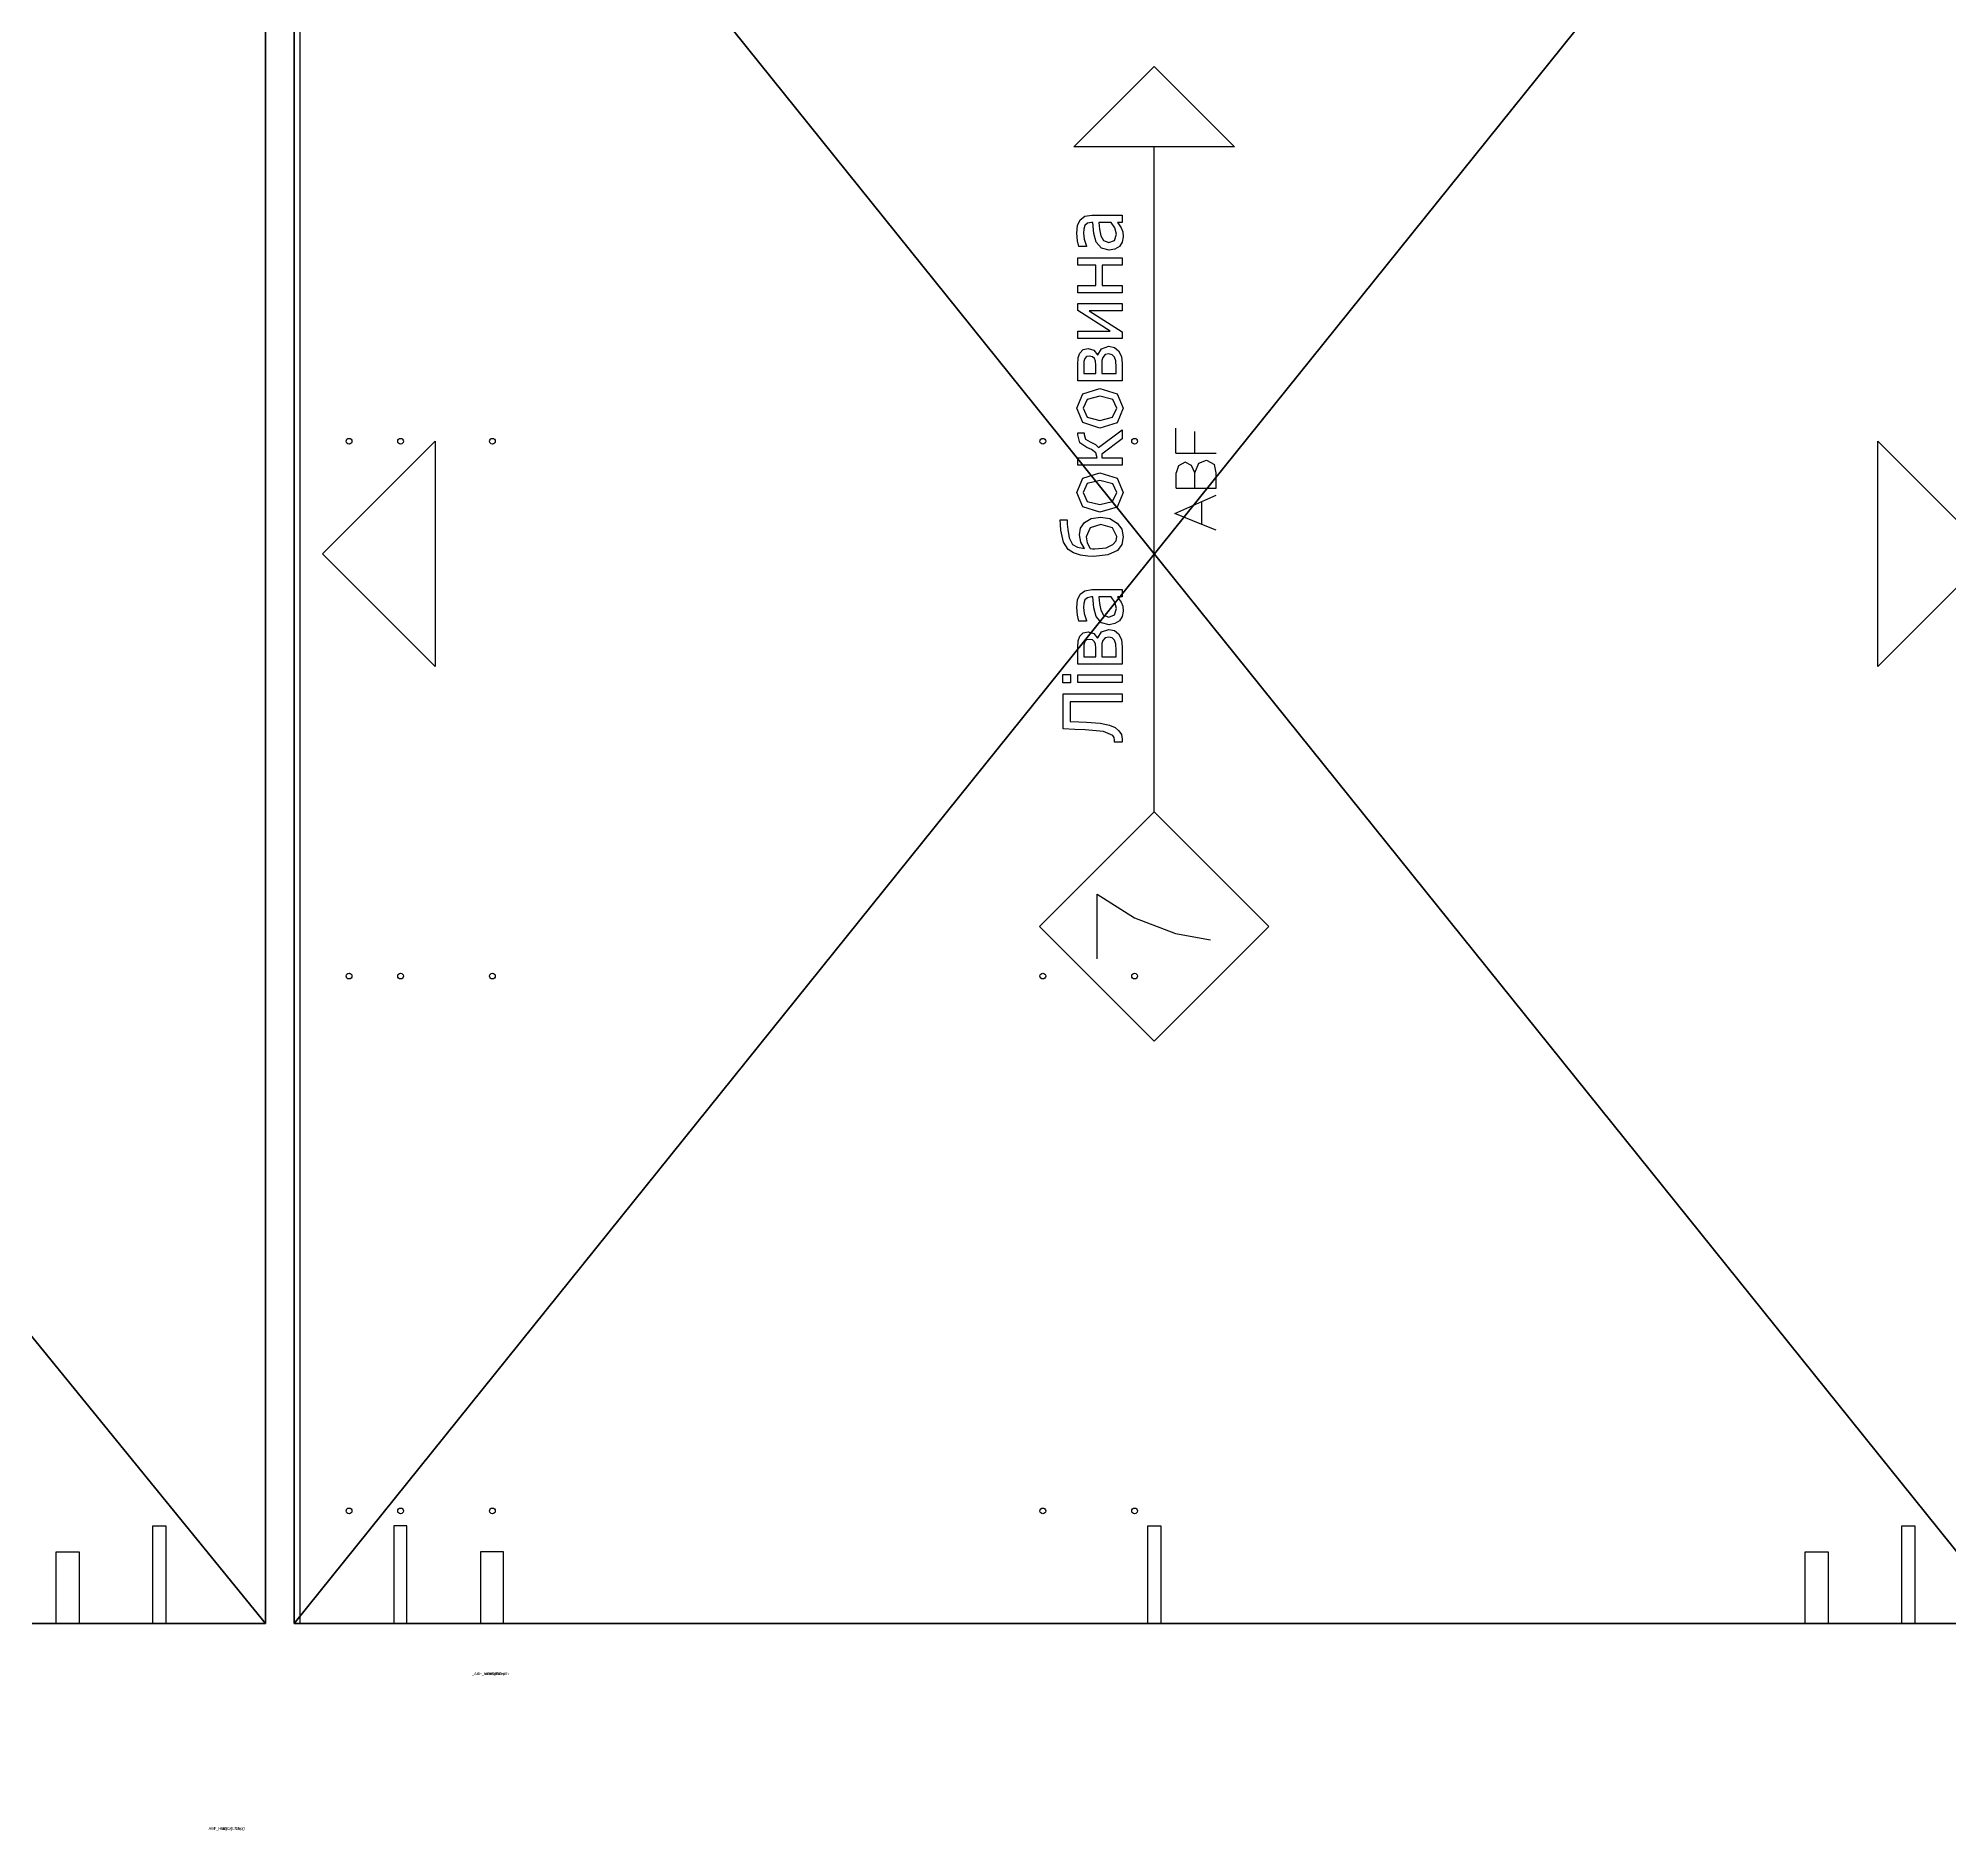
# Model space of a CAD drawing. Header units: millimetres. Extents: x -130972 to 458, y -4828 to 953.
# Drawn here: x -10299 to -9633, y -72 to 553 of the extents above; entities that cross this region are included whole.
import ezdxf

# ---------------------------------------------------------------- set-up
doc = ezdxf.new("R2010")
doc.units = ezdxf.units.MM
doc.header["$LTSCALE"] = 25.4
doc.layers.get('0').update_dxf_attribs({"true_color": 0xffffff})
for name, color, linetype, true_color in [('-', 216, 'Continuous', 0x770077), ('ABF_cuttingLines', 134, 'Continuous', 0x009987), ('ABF_D2.0_DEPTH3', 36, 'Continuous', 0x664400), ('ABF_edgeBanding', 252, 'Continuous', 0x777799), ('ABF_Label', 22, 'Continuous', 0xcc4400), ('D7-DEPTHF-$44817', 252, 'Continuous', 0x777799), ('D8-DEPTH12-$38878', 36, 'Continuous', 0x664400), ('DSIDE-4.5', 252, 'Continuous', 0x777799), ('DSIDE-8', 190, 'Continuous', 0x9900ff), ('Dside4.5', 190, 'Continuous', 0x9900ff)]:
    doc.layers.add(name, color=color, linetype=linetype, true_color=true_color)

# ---------------------------------------------------------------- blocks, each defined once
blk = doc.blocks.new('Group134#1')
blk = doc.blocks.new('Group136#1')
blk = doc.blocks.new('Group137#1')
blk = doc.blocks.new('Group138#1')
blk = doc.blocks.new('Group140#1')
blk = doc.blocks.new('Group141#1')
blk = doc.blocks.new('Group155#1')
blk = doc.blocks.new('Group159#1')
at = {"layer": 'D7-DEPTHF-$44817', "color": 0}
blk.add_circle((-9, 0), 3.5, dxfattribs=at)
at = {"layer": 'D8-DEPTH12-$38878', "color": 0}
blk.add_circle((-9, -32), 4, dxfattribs=at)
blk = doc.blocks.new('Group166#1')
at = {"layer": 'D7-DEPTHF-$44817', "color": 0, "extrusion": (0, -4.42932e-17, -1)}
blk.add_circle((9, 0, 18), 3.5, dxfattribs=at)
blk = doc.blocks.new('Group174#1')
at = {"layer": 'DSIDE-4.5', "color": 0, "extrusion": (1.50398e-16, -1, -5.39341e-16)}
blk.add_circle((0, -9), 2.25, dxfattribs=at)
at = {"layer": 'DSIDE-8', "color": 0, "extrusion": (1.50398e-16, -1, -5.39341e-16)}
blk.add_circle((-32, -9), 4, dxfattribs=at)
blk = doc.blocks.new('Group175#1')
at = {"layer": 'DSIDE-4.5', "color": 0}
blk.add_polyline3d([(-2.25, 0, 0), (-2.25, -34, 0), (2.25, -34, 0), (2.25, 0, 0), (-2.25, 0, 0)], close=True, dxfattribs=at)
at = {"layer": 'DSIDE-8', "color": 0}
blk.add_polyline3d([(-36, 0, 0), (-36, -25, 0), (-28, -25, 0), (-28, 0, 0), (-36, 0, 0)], close=True, dxfattribs=at)
blk = doc.blocks.new('Group177#1')
at = {"layer": 'DSIDE-4.5', "color": 0, "extrusion": (1.50398e-16, -1, -5.39341e-16)}
blk.add_circle((0, -9), 2.25, dxfattribs=at)
at = {"layer": 'DSIDE-8', "color": 0, "extrusion": (1.50398e-16, -1, -5.39341e-16)}
blk.add_circle((32, -9), 4, dxfattribs=at)
blk = doc.blocks.new('Group178#1')
at = {"layer": 'DSIDE-4.5', "color": 0}
blk.add_polyline3d([(2.25, 0, 0), (2.25, -34, 0), (-2.25, -34, 0), (-2.25, 0, 0), (2.25, 0, 0)], close=True, dxfattribs=at)
at = {"layer": 'DSIDE-8', "color": 0}
blk.add_polyline3d([(36, 0, 0), (36, -25, 0), (28, -25, 0), (28, 0, 0), (36, 0, 0)], close=True, dxfattribs=at)
blk = doc.blocks.new('Group179#1')
at = {"layer": 'Dside4.5', "color": 0, "extrusion": (0, 1, 0)}
blk.add_circle((0, -9), 2.25, dxfattribs=at)
blk = doc.blocks.new('Group180#1')
at = {"layer": 'Dside4.5', "color": 0}
blk.add_polyline3d([(2.25, 0, 0), (2.25, -34, 0), (-2.25, -34, 0), (-2.25, 0, 0), (2.25, 0, 0)], close=True, dxfattribs=at)
blk = doc.blocks.new('Group#22')
blk = doc.blocks.new('Group#23')
blk = doc.blocks.new('Group#24')
blk = doc.blocks.new('Group#25')
blk = doc.blocks.new('Group#26')
blk = doc.blocks.new('Group#36')
at = {"layer": 'ABF_D2.0_DEPTH3', "color": 0, "extrusion": (1, 0, 0)}
blk.add_circle((1, 1), 1, dxfattribs=at)
blk = doc.blocks.new('Group#37')
at = {"layer": 'ABF_D2.0_DEPTH3', "color": 0, "extrusion": (1, 0, 0)}
blk.add_circle((1, 1), 1, dxfattribs=at)
blk = doc.blocks.new('Group#38')
at = {"layer": 'ABF_D2.0_DEPTH3', "color": 0, "extrusion": (1, 0, 0)}
blk.add_circle((1, 1), 1, dxfattribs=at)
blk = doc.blocks.new('Group#39')
at = {"layer": 'ABF_D2.0_DEPTH3', "color": 0, "extrusion": (1, 0, 0)}
blk.add_circle((1, 1), 1, dxfattribs=at)
blk = doc.blocks.new('Group#42')
at = {"layer": 'ABF_D2.0_DEPTH3', "color": 0, "extrusion": (1, 0, 0)}
blk.add_circle((1, 1), 1, dxfattribs=at)
blk = doc.blocks.new('Group#48')
at = {"layer": 'ABF_D2.0_DEPTH3', "color": 0, "extrusion": (1, 0, 0)}
blk.add_circle((1, 1), 1, dxfattribs=at)
blk = doc.blocks.new('Group#49')
at = {"layer": 'ABF_D2.0_DEPTH3', "color": 0, "extrusion": (1, 0, 0)}
blk.add_circle((1, 1), 1, dxfattribs=at)
blk = doc.blocks.new('Group#50')
at = {"layer": 'ABF_D2.0_DEPTH3', "color": 0, "extrusion": (1, 0, 0)}
blk.add_circle((1, 1), 1, dxfattribs=at)
blk = doc.blocks.new('Group#51')
at = {"layer": 'ABF_D2.0_DEPTH3', "color": 0, "extrusion": (1, 0, 0)}
blk.add_circle((1, 1), 1, dxfattribs=at)
blk = doc.blocks.new('Group#52')
at = {"layer": 'ABF_D2.0_DEPTH3', "color": 0, "extrusion": (1, 0, 0)}
blk.add_circle((1, 1), 1, dxfattribs=at)
blk = doc.blocks.new('Group#65')
at = {"layer": 'ABF_D2.0_DEPTH3', "color": 0, "extrusion": (1, 0, 0)}
blk.add_circle((1, 1), 1, dxfattribs=at)
blk = doc.blocks.new('Group#66')
at = {"layer": 'ABF_D2.0_DEPTH3', "color": 0, "extrusion": (1, 0, 0)}
blk.add_circle((1, 1), 1, dxfattribs=at)
blk = doc.blocks.new('Group#67')
at = {"layer": 'ABF_D2.0_DEPTH3', "color": 0, "extrusion": (1, 0, 0)}
blk.add_circle((1, 1), 1, dxfattribs=at)
blk = doc.blocks.new('Group#68')
at = {"layer": 'ABF_D2.0_DEPTH3', "color": 0, "extrusion": (1, 0, 0)}
blk.add_circle((1, 1), 1, dxfattribs=at)
blk = doc.blocks.new('Group#69')
at = {"layer": 'ABF_D2.0_DEPTH3', "color": 0, "extrusion": (1, 0, 0)}
blk.add_circle((1, 1), 1, dxfattribs=at)
blk = doc.blocks.new('Group262#1')
at = {"layer": 'ABF_Label', "color": 0}
for p, q in [((-38.96, 15.31), (-38.87, 17.58)), ((-38.87, 17.58), (-38.79, 20.17)), ((-38.79, 20.17), (-31.02, 20.17)), ((-37.15, 18.63), (-37.22, 16.7)), ((-32.76, 18.63), (-37.15, 18.63)), ((-32.76, 7.13), (-32.76, 18.63)), ((-31.02, 20.17), (-31.02, 7.13)), ((-28.59, 18.55), (-28.59, 20.26)), ((-28.59, 20.26), (-26.71, 20.26)), ((-26.71, 18.55), (-28.59, 18.55)), ((-26.71, 20.26), (-26.71, 18.55)), ((-14.89, 16.7), (-13.58, 16.99)), ((-13.58, 16.99), (-11.9, 17.15)), ((-11.9, 17.15), (-10.2, 16.99)), ((-10.2, 16.99), (-8.96, 16.42)), ((-0.28, 16.31), (0.19, 17.87)), ((0.19, 17.87), (0.97, 19.09)), ((0.97, 19.09), (2.6, 20.13)), ((1.49, 17.03), (1.18, 15.47)), ((2.08, 18.1), (1.49, 17.03)), ((3.53, 18.85), (2.08, 18.1)), ((2.6, 20.13), (5.26, 20.66)), ((5.38, 19.16), (3.53, 18.85)), ((5.26, 20.66), (6.51, 20.76)), ((6.56, 19.26), (5.38, 19.16)), ((6.51, 20.76), (7.53, 20.84)), ((7.53, 19.32), (6.56, 19.26)), ((7.53, 20.84), (7.53, 19.32)), ((10.39, 15.83), (13.57, 17.18)), ((13.57, 17.18), (16.74, 15.83)), ((29.07, 15.83), (32.24, 17.18)), ((32.24, 17.18), (35.41, 15.83)), ((68.02, 16.7), (69.32, 16.99)), ((69.32, 16.99), (71.01, 17.15)), ((71.01, 17.15), (72.71, 16.99)), ((72.71, 16.99), (73.95, 16.42)), ((-39.35, 11.27), (-38.96, 15.31)), ((-37.29, 15.01), (-37.52, 11.96)), ((-37.22, 16.7), (-37.29, 15.01)), ((-28.47, 7.13), (-28.47, 16.91)), ((-28.47, 16.91), (-26.83, 16.91)), ((-26.83, 16.91), (-26.83, 7.13)), ((-24.41, 7.13), (-24.41, 16.91)), ((-24.41, 16.91), (-20.82, 16.91)), ((-21.21, 15.6), (-22.78, 15.6)), ((-22.78, 15.6), (-22.78, 12.92)), ((-22.78, 12.92), (-20.89, 12.92)), ((-20.13, 15.57), (-21.21, 15.6)), ((-20.89, 12.92), (-20.03, 12.98)), ((-20.82, 16.91), (-19.24, 16.85)), ((-19.43, 15.37), (-20.13, 15.57)), ((-20.03, 12.98), (-19.47, 13.22)), ((-19.47, 13.22), (-19.06, 13.69)), ((-19.05, 14.99), (-19.43, 15.37)), ((-19.24, 16.85), (-18.25, 16.51)), ((-19.06, 13.69), (-18.94, 14.41)), ((-18.94, 14.41), (-19.05, 14.99)), ((-17.63, 13.41), (-18.66, 12.54)), ((-18.25, 16.51), (-17.49, 15.77)), ((-17.25, 14.66), (-17.63, 13.41)), ((-17.49, 15.77), (-17.25, 14.66)), ((-15.26, 11.7), (-13.9, 12.83)), ((-14.89, 15.03), (-14.89, 16.7)), ((-14.79, 15.03), (-14.89, 15.03)), ((-13.25, 15.52), (-14.79, 15.03)), ((-13.9, 12.83), (-11.96, 13.35)), ((-11.91, 15.7), (-13.25, 15.52)), ((-11.96, 13.35), (-9.54, 13.57)), ((-10.97, 15.63), (-11.91, 15.7)), ((-10.2, 15.36), (-10.97, 15.63)), ((-9.71, 14.82), (-10.2, 15.36)), ((-9.54, 13.88), (-9.71, 14.82)), ((-9.54, 13.57), (-9.54, 13.88)), ((-8.96, 16.42), (-8.16, 15.38)), ((-8.16, 15.38), (-7.9, 13.82)), ((-7.9, 13.82), (-7.9, 7.13)), ((-0.59, 13.35), (-0.53, 14.68)), ((-0.25, 10.25), (-0.59, 13.35)), ((-0.53, 14.68), (-0.28, 16.31)), ((1.12, 13.68), (1.1, 13.13)), ((1.1, 13.13), (1.35, 10.65)), ((1.16, 14.2), (1.12, 13.68)), ((2.41, 14.83), (1.16, 14.2)), ((1.18, 15.47), (2.57, 16.25)), ((3.78, 15.06), (2.41, 14.83)), ((2.57, 16.25), (4.17, 16.57)), ((5.78, 14.23), (3.78, 15.06)), ((4.17, 16.57), (5.68, 16.3)), ((5.68, 16.3), (6.95, 15.47)), ((6.48, 11.84), (5.78, 14.23)), ((6.95, 15.47), (7.84, 14)), ((7.84, 14), (8.15, 11.94)), ((9.19, 12.02), (10.39, 15.83)), ((11.58, 14.84), (10.89, 12.02)), ((13.57, 15.77), (11.58, 14.84)), ((15.54, 14.84), (13.57, 15.77)), ((16.23, 12.02), (15.54, 14.84)), ((16.74, 15.83), (17.93, 12.02)), ((19.62, 7.13), (19.62, 16.91)), ((19.62, 16.91), (21.27, 16.91)), ((21.27, 16.91), (21.27, 12.66)), ((21.27, 12.66), (22.36, 12.92)), ((22.36, 12.92), (23.12, 13.93)), ((23.12, 13.93), (23.34, 14.43)), ((23.34, 14.43), (23.53, 14.94)), ((24.24, 12.98), (23.51, 12.33)), ((23.53, 14.94), (24.59, 16.47)), ((24.82, 14.17), (24.24, 12.98)), ((24.59, 16.47), (26.37, 16.91)), ((25.4, 15.21), (24.82, 14.17)), ((26.44, 15.49), (25.4, 15.21)), ((26.37, 16.91), (26.82, 16.91)), ((26.82, 15.49), (26.44, 15.49)), ((26.82, 16.91), (26.82, 15.49)), ((27.86, 12.02), (29.07, 15.83)), ((30.26, 14.84), (29.56, 12.02)), ((32.24, 15.77), (30.26, 14.84)), ((34.21, 14.84), (32.24, 15.77)), ((34.9, 12.02), (34.21, 14.84)), ((35.41, 15.83), (36.6, 12.02)), ((38.29, 7.13), (38.29, 16.91)), ((38.29, 16.91), (41.88, 16.91)), ((41.49, 15.6), (39.92, 15.6)), ((39.92, 15.6), (39.92, 12.92)), ((39.92, 12.92), (41.81, 12.92)), ((42.57, 15.57), (41.49, 15.6)), ((41.81, 12.92), (42.67, 12.98)), ((41.88, 16.91), (43.46, 16.85)), ((43.28, 15.37), (42.57, 15.57)), ((42.67, 12.98), (43.23, 13.22)), ((43.23, 13.22), (43.64, 13.69)), ((43.66, 14.99), (43.28, 15.37)), ((43.46, 16.85), (44.45, 16.51)), ((43.64, 13.69), (43.77, 14.41)), ((43.77, 14.41), (43.66, 14.99)), ((45.07, 13.41), (44.05, 12.54)), ((44.45, 16.51), (45.21, 15.77)), ((45.46, 14.66), (45.07, 13.41)), ((45.21, 15.77), (45.46, 14.66)), ((47.7, 7.13), (47.7, 16.91)), ((47.7, 16.91), (49.33, 16.91)), ((53.8, 14.43), (49.19, 7.13)), ((49.33, 16.91), (49.33, 9.73)), ((49.33, 9.73), (53.88, 16.91)), ((53.8, 7.13), (53.8, 14.43)), ((53.88, 16.91), (55.42, 16.91)), ((55.42, 16.91), (55.42, 7.13)), ((57.81, 7.13), (57.81, 16.91)), ((57.81, 16.91), (59.45, 16.91)), ((59.45, 16.91), (59.45, 12.95)), ((59.45, 12.95), (63.89, 12.95)), ((63.89, 12.95), (63.89, 16.91)), ((63.89, 16.91), (65.53, 16.91)), ((65.53, 16.91), (65.53, 7.13)), ((67.65, 11.7), (69.01, 12.83)), ((68.02, 15.03), (68.02, 16.7)), ((68.12, 15.03), (68.02, 15.03)), ((69.66, 15.52), (68.12, 15.03)), ((69.01, 12.83), (70.95, 13.35)), ((71, 15.7), (69.66, 15.52)), ((70.95, 13.35), (73.37, 13.57)), ((71.93, 15.63), (71, 15.7)), ((72.71, 15.36), (71.93, 15.63)), ((73.2, 14.82), (72.71, 15.36)), ((73.37, 13.88), (73.2, 14.82)), ((73.37, 13.57), (73.37, 13.88)), ((73.95, 16.42), (74.75, 15.38)), ((74.75, 15.38), (75.01, 13.82)), ((75.01, 13.82), (75.01, 7.13)), ((-89.67, 12.66), (-75.33, 12.66)), ((-75.33, 12.66), (-80.62, 4.34)), ((-41.73, 7.13), (-41.73, 8.81)), ((-41.73, 8.81), (-41.6, 8.81)), ((-41.6, 8.81), (-41.45, 8.79)), ((-41.45, 8.79), (-41.27, 8.78)), ((-41.27, 8.78), (-40.68, 8.88)), ((-40.68, 8.88), (-40.22, 9.18)), ((-40.22, 9.18), (-39.35, 11.27)), ((-38.47, 8.64), (-39.17, 7.82)), ((-37.92, 9.93), (-38.47, 8.64)), ((-37.52, 11.96), (-37.92, 9.93)), ((-20.85, 11.64), (-22.78, 11.64)), ((-22.78, 11.64), (-22.78, 8.44)), ((-21.35, 8.44), (-19.98, 8.51)), ((-19.87, 11.61), (-20.85, 11.64)), ((-19.98, 8.51), (-19.14, 8.79)), ((-19.22, 11.42), (-19.87, 11.61)), ((-18.58, 10.88), (-19.22, 11.42)), ((-19.14, 8.79), (-18.6, 9.32)), ((-18.66, 12.54), (-18.61, 12.48)), ((-18.61, 12.48), (-17.28, 11.67)), ((-18.6, 9.32), (-18.44, 10.08)), ((-18.44, 10.08), (-18.58, 10.88)), ((-17.01, 8.83), (-17.75, 7.92)), ((-17.28, 11.67), (-16.74, 10.09)), ((-16.74, 10.09), (-17.01, 8.83)), ((-15.69, 9.97), (-15.26, 11.7)), ((-15.45, 8.72), (-15.69, 9.97)), ((-14.82, 7.73), (-15.45, 8.72)), ((-13.56, 11.23), (-13.99, 10.07)), ((-13.99, 10.07), (-13.51, 8.8)), ((-12.47, 11.85), (-13.56, 11.23)), ((-13.51, 8.8), (-12.13, 8.37)), ((-11.02, 12.11), (-12.47, 11.85)), ((-12.13, 8.37), (-10.72, 8.71)), ((-9.54, 12.25), (-11.02, 12.11)), ((-10.72, 8.71), (-9.54, 9.54)), ((-9.54, 9.54), (-9.54, 12.25)), ((0.76, 8.16), (-0.25, 10.25)), ((1.35, 10.65), (2.03, 9.15)), ((2.03, 9.15), (2.86, 8.47)), ((2.86, 8.47), (3.82, 8.29)), ((3.82, 8.29), (5.78, 9.24)), ((5.78, 9.24), (6.48, 11.84)), ((7.8, 9.85), (6.82, 8.23)), ((8.15, 11.94), (7.8, 9.85)), ((10.36, 8.25), (9.19, 12.02)), ((10.89, 12.02), (11.58, 9.23)), ((11.58, 9.23), (13.57, 8.28)), ((13.57, 8.28), (15.53, 9.21)), ((15.53, 9.21), (16.23, 12.02)), ((17.93, 12.02), (16.74, 8.2)), ((22.09, 11.64), (21.27, 11.64)), ((21.27, 11.64), (21.27, 7.13)), ((25.44, 7.13), (22.09, 11.64)), ((23.51, 12.33), (27.49, 7.13)), ((29.03, 8.25), (27.86, 12.02)), ((29.56, 12.02), (30.26, 9.23)), ((30.26, 9.23), (32.24, 8.28)), ((32.24, 8.28), (34.21, 9.21)), ((34.21, 9.21), (34.9, 12.02)), ((36.6, 12.02), (35.41, 8.2)), ((41.86, 11.64), (39.92, 11.64)), ((39.92, 11.64), (39.92, 8.44)), ((41.35, 8.44), (42.72, 8.51)), ((42.83, 11.61), (41.86, 11.64)), ((42.72, 8.51), (43.57, 8.79)), ((43.49, 11.42), (42.83, 11.61)), ((44.12, 10.88), (43.49, 11.42)), ((43.57, 8.79), (44.1, 9.32)), ((44.05, 12.54), (44.09, 12.48)), ((44.09, 12.48), (45.43, 11.67)), ((44.1, 9.32), (44.27, 10.08)), ((44.27, 10.08), (44.12, 10.88)), ((45.69, 8.83), (44.95, 7.92)), ((45.43, 11.67), (45.97, 10.09)), ((45.97, 10.09), (45.69, 8.83)), ((63.89, 11.54), (59.45, 11.54)), ((59.45, 11.54), (59.45, 7.13)), ((63.89, 7.13), (63.89, 11.54)), ((67.22, 9.97), (67.65, 11.7)), ((67.46, 8.72), (67.22, 9.97)), ((68.09, 7.73), (67.46, 8.72)), ((69.35, 11.23), (68.92, 10.07)), ((68.92, 10.07), (69.39, 8.8)), ((70.44, 11.85), (69.35, 11.23)), ((69.39, 8.8), (70.78, 8.37)), ((71.89, 12.11), (70.44, 11.85)), ((70.78, 8.37), (72.19, 8.71)), ((73.37, 12.25), (71.89, 12.11)), ((72.19, 8.71), (73.37, 9.54)), ((73.37, 9.54), (73.37, 12.25)), ((-80.62, 4.34), (-84.08, -4.72)), ((-41.43, 7.12), (-41.73, 7.13)), ((-41.06, 7.1), (-41.43, 7.12)), ((-40.01, 7.28), (-41.06, 7.1)), ((-39.17, 7.82), (-40.01, 7.28)), ((-31.02, 7.13), (-32.76, 7.13)), ((-26.83, 7.13), (-28.47, 7.13)), ((-20.57, 7.13), (-24.41, 7.13)), ((-22.78, 8.44), (-21.35, 8.44)), ((-19, 7.29), (-20.57, 7.13)), ((-17.75, 7.92), (-19, 7.29)), ((-13.86, 7.09), (-14.82, 7.73)), ((-12.72, 6.86), (-13.86, 7.09)), ((-11.57, 6.98), (-12.72, 6.86)), ((-10.73, 7.33), (-11.57, 6.98)), ((-10.08, 7.76), (-10.73, 7.33)), ((-9.54, 8.17), (-10.08, 7.76)), ((-9.54, 7.13), (-9.54, 8.17)), ((-7.9, 7.13), (-9.54, 7.13)), ((2.07, 7.18), (0.76, 8.16)), ((3.76, 6.86), (2.07, 7.18)), ((5.43, 7.2), (3.76, 6.86)), ((6.82, 8.23), (5.43, 7.2)), ((13.57, 6.86), (10.36, 8.25)), ((16.74, 8.2), (13.57, 6.86)), ((21.27, 7.13), (19.62, 7.13)), ((27.49, 7.13), (25.44, 7.13)), ((32.24, 6.86), (29.03, 8.25)), ((35.41, 8.2), (32.24, 6.86)), ((42.14, 7.13), (38.29, 7.13)), ((39.92, 8.44), (41.35, 8.44)), ((43.7, 7.29), (42.14, 7.13)), ((44.95, 7.92), (43.7, 7.29)), ((49.19, 7.13), (47.7, 7.13)), ((55.42, 7.13), (53.8, 7.13)), ((59.45, 7.13), (57.81, 7.13)), ((65.53, 7.13), (63.89, 7.13)), ((69.04, 7.09), (68.09, 7.73)), ((70.19, 6.86), (69.04, 7.09)), ((71.33, 6.98), (70.19, 6.86)), ((72.18, 7.33), (71.33, 6.98)), ((72.83, 7.76), (72.18, 7.33)), ((73.37, 8.17), (72.83, 7.76)), ((73.37, 7.13), (73.37, 8.17)), ((75.01, 7.13), (73.37, 7.13)), ((-57.1, 0), (90.12, 0)), ((-84.08, -4.72), (-85.47, -12.45)), ((6.49, -10.57), (8.95, -4.58)), ((8.95, -4.58), (11.61, -10.57)), ((14.53, -4.88), (17.96, -4.88)), ((14.53, -4.88), (14.53, -8.98)), ((19.51, -5.38), (17.96, -4.88)), ((17.96, -8.98), (19.55, -8.25)), ((20.29, -6.84), (19.51, -5.38)), ((19.55, -8.25), (20.29, -6.84)), ((22.27, -4.79), (22.27, -8.97)), ((22.27, -4.79), (27.81, -4.79)), ((5.21, -13.72), (6.49, -10.57)), ((6.49, -10.57), (11.61, -10.57)), ((11.61, -10.57), (13.01, -13.72)), ((14.53, -8.98), (14.53, -13.72)), ((14.53, -8.98), (17.96, -8.98)), ((17.96, -8.98), (20.04, -9.9)), ((20.74, -11.59), (19.76, -13.36)), ((20.04, -9.9), (20.74, -11.59)), ((22.27, -8.97), (27.09, -8.97)), ((22.27, -8.97), (22.27, -13.72)), ((14.53, -13.72), (17.96, -13.72)), ((17.96, -13.72), (19.76, -13.36))]:
    blk.add_line(p, q, dxfattribs=at)
for points in [[(-57.1, 0, 0), (-82.5, -25.4, 0), (-107.9, 0, 0), (-82.5, 25.4, 0), (-57.1, 0, 0)], [(90.12, 17.78, 0), (107.9, 0, 0), (90.12, -17.78, 0), (90.12, 17.78, 0)]]:
    blk.add_polyline3d(points, close=True, dxfattribs=at)
blk = doc.blocks.new('Group376#1')
at = {"layer": 'ABF_cuttingLines', "color": 0}
blk.add_polyline3d([(31.86, 818, 0), (31.86, 72, 0), (629.46, 72, 0), (629.46, 818, 0), (31.86, 818, 0)], close=True, dxfattribs=at)
blk = doc.blocks.new('Group377#1')
at = {"layer": 'ABF_edgeBanding', "color": 0}
for points in [[(39.73, 445, 0), (79.07, 484.34, 0), (79.07, 405.66, 0), (39.73, 445, 0)], [(621.59, 445, 0), (582.25, 405.66, 0), (582.25, 484.34, 0), (621.59, 445, 0)]]:
    blk.add_polyline3d(points, close=True, dxfattribs=at)
blk = doc.blocks.new('___#8')
at = {"color": 0}
for p, q in [((29.86, 818), (29.86, 72)), ((29.86, 818, 18), (29.86, 72, 18)), ((29.86, 818), (29.86, 72)), ((29.86, 818, 18), (29.86, 72, 18)), ((29.86, 72), (629.86, 72)), ((29.86, 72, 18), (629.86, 72, 18)), ((29.86, 72), (29.86, 72, 18)), ((29.86, 72), (629.86, 72)), ((29.86, 72, 18), (629.86, 72, 18)), ((29.86, 72), (29.86, 72, 18))]:
    blk.add_line(p, q, dxfattribs=at)
at = {"layer": '-', "color": 0, "extrusion": (0, 1, -3.49763e-16)}
ref = blk.add_blockref('Group#22', (-66, 18, 669.74), dxfattribs=dict(at, rotation=90))
ref.add_attrib('Skp_GroupInstanceName', 'ABF_Hole', (0, 0), dxfattribs={"layer": '0', "height": 1})
ref = blk.add_blockref('Group#23', (-48, 18, 669.74), dxfattribs=dict(at, rotation=90))
ref.add_attrib('Skp_GroupInstanceName', 'ABF_Hole', (0, 0), dxfattribs={"layer": '0', "height": 1})
ref = blk.add_blockref('Group#24', (-98, 18, 669.74), dxfattribs=dict(at, rotation=90))
ref.add_attrib('Skp_GroupInstanceName', 'ABF_Hole', (0, 0), dxfattribs={"layer": '0', "height": 1})
ref = blk.add_blockref('Group#25', (-290, 18, 669.74), dxfattribs=dict(at, rotation=90))
ref.add_attrib('Skp_GroupInstanceName', 'ABF_Hole', (0, 0), dxfattribs={"layer": '0', "height": 1})
ref = blk.add_blockref('Group#26', (-322, 18, 669.74), dxfattribs=dict(at, rotation=90))
ref.add_attrib('Skp_GroupInstanceName', 'ABF_Hole', (0, 0), dxfattribs={"layer": '0', "height": 1})
ref = blk.add_blockref('Group#65', (-66, 18, 483.24), dxfattribs=dict(at, rotation=90))
ref.add_attrib('Skp_GroupInstanceName', 'ABF_Hole', (0, 0), dxfattribs={"layer": '0', "height": 1})
ref = blk.add_blockref('Group#66', (-48, 18, 483.24), dxfattribs=dict(at, rotation=90))
ref.add_attrib('Skp_GroupInstanceName', 'ABF_Hole', (0, 0), dxfattribs={"layer": '0', "height": 1})
ref = blk.add_blockref('Group#67', (-98, 18, 483.24), dxfattribs=dict(at, rotation=90))
ref.add_attrib('Skp_GroupInstanceName', 'ABF_Hole', (0, 0), dxfattribs={"layer": '0', "height": 1})
ref = blk.add_blockref('Group#68', (-290, 18, 483.24), dxfattribs=dict(at, rotation=90))
ref.add_attrib('Skp_GroupInstanceName', 'ABF_Hole', (0, 0), dxfattribs={"layer": '0', "height": 1})
ref = blk.add_blockref('Group#69', (-322, 18, 483.24), dxfattribs=dict(at, rotation=90))
ref.add_attrib('Skp_GroupInstanceName', 'ABF_Hole', (0, 0), dxfattribs={"layer": '0', "height": 1})
ref = blk.add_blockref('Group#36', (-66, 18, 296.74), dxfattribs=dict(at, rotation=90))
ref.add_attrib('Skp_GroupInstanceName', 'ABF_Hole', (0, 0), dxfattribs={"layer": '0', "height": 1})
ref = blk.add_blockref('Group#37', (-48, 18, 296.74), dxfattribs=dict(at, rotation=90))
ref.add_attrib('Skp_GroupInstanceName', 'ABF_Hole', (0, 0), dxfattribs={"layer": '0', "height": 1})
ref = blk.add_blockref('Group#38', (-98, 18, 296.74), dxfattribs=dict(at, rotation=90))
ref.add_attrib('Skp_GroupInstanceName', 'ABF_Hole', (0, 0), dxfattribs={"layer": '0', "height": 1})
ref = blk.add_blockref('Group#39', (-290, 18, 296.74), dxfattribs=dict(at, rotation=90))
ref.add_attrib('Skp_GroupInstanceName', 'ABF_Hole', (0, 0), dxfattribs={"layer": '0', "height": 1})
ref = blk.add_blockref('Group#42', (-322, 18, 296.74), dxfattribs=dict(at, rotation=90))
ref.add_attrib('Skp_GroupInstanceName', 'ABF_Hole', (0, 0), dxfattribs={"layer": '0', "height": 1})
ref = blk.add_blockref('Group#48', (-66, 18, 110.24), dxfattribs=dict(at, rotation=90))
ref.add_attrib('Skp_GroupInstanceName', 'ABF_Hole', (0, 0), dxfattribs={"layer": '0', "height": 1})
ref = blk.add_blockref('Group#49', (-48, 18, 110.24), dxfattribs=dict(at, rotation=90))
ref.add_attrib('Skp_GroupInstanceName', 'ABF_Hole', (0, 0), dxfattribs={"layer": '0', "height": 1})
ref = blk.add_blockref('Group#50', (-98, 18, 110.24), dxfattribs=dict(at, rotation=90))
ref.add_attrib('Skp_GroupInstanceName', 'ABF_Hole', (0, 0), dxfattribs={"layer": '0', "height": 1})
ref = blk.add_blockref('Group#51', (-290, 18, 110.24), dxfattribs=dict(at, rotation=90))
ref.add_attrib('Skp_GroupInstanceName', 'ABF_Hole', (0, 0), dxfattribs={"layer": '0', "height": 1})
ref = blk.add_blockref('Group#52', (-322, 18, 110.24), dxfattribs=dict(at, rotation=90))
ref.add_attrib('Skp_GroupInstanceName', 'ABF_Hole', (0, 0), dxfattribs={"layer": '0', "height": 1})
at = {"color": 0}
ref = blk.add_blockref('Group136#1', (66.86, 818, 18), dxfattribs=dict(at, rotation=180))
ref.add_attrib('Skp_GroupInstanceName', '_ABF_sideDrill', (0, 0), dxfattribs={"height": 1})
ref = blk.add_blockref('Group137#1', (66.86, 818, 18), dxfattribs=dict(at, rotation=180))
ref.add_attrib('Skp_GroupInstanceName', '_ABF_sideDrillDepth', (0, 0), dxfattribs={"height": 1})
ref = blk.add_blockref('Group140#1', (592.86, 818, 18), dxfattribs=dict(at, rotation=180))
ref.add_attrib('Skp_GroupInstanceName', '_ABF_sideDrill', (0, 0), dxfattribs={"height": 1})
ref = blk.add_blockref('Group141#1', (592.86, 818, 18), dxfattribs=dict(at, rotation=180))
ref.add_attrib('Skp_GroupInstanceName', '_ABF_sideDrillDepth', (0, 0), dxfattribs={"height": 1})
ref = blk.add_blockref('Group134#1', (66.86, 818, 18), dxfattribs=dict(at, rotation=180))
ref.add_attrib('Skp_GroupInstanceName', '_ABF_minifixBolts', (0, 0), dxfattribs={"height": 1})
ref = blk.add_blockref('Group138#1', (592.86, 818, 18), dxfattribs=dict(at, rotation=180))
ref.add_attrib('Skp_GroupInstanceName', '_ABF_minifixBolts', (0, 0), dxfattribs={"height": 1})
ref = blk.add_blockref('Group155#1', (611.86, 781, 18), dxfattribs=dict(at, rotation=180))
ref.add_attrib('Skp_GroupInstanceName', '_ABF_minifixPlasticBase', (0, 0), dxfattribs={"height": 1})
ref = blk.add_blockref('Group166#1', (611.86, 445, 18), dxfattribs=dict(at, rotation=180))
ref.add_attrib('Skp_GroupInstanceName', '_ABF_screwInside', (0, 0), dxfattribs={"height": 1})
ref = blk.add_blockref('Group159#1', (611.86, 109, 18), dxfattribs=dict(at, rotation=180))
ref.add_attrib('Skp_GroupInstanceName', '_ABF_minifixPlasticBase', (0, 0), dxfattribs={"height": 1})
ref = blk.add_blockref('Group175#1', (66.86, 72, 18), dxfattribs=dict(at, rotation=180))
ref.add_attrib('Skp_GroupInstanceName', '_ABF_sideDrillDepth', (0, 0), dxfattribs={"height": 1})
ref = blk.add_blockref('Group178#1', (592.86, 72, 18), dxfattribs=dict(at, rotation=180))
ref.add_attrib('Skp_GroupInstanceName', '_ABF_sideDrillDepth', (0, 0), dxfattribs={"height": 1})
ref = blk.add_blockref('Group180#1', (329.86, 72, 18), dxfattribs=dict(at, rotation=180))
ref.add_attrib('Skp_GroupInstanceName', '_ABF_sideDrillDepth', (0, 0), dxfattribs={"height": 1})
ref = blk.add_blockref('Group174#1', (66.86, 72, 18), dxfattribs=dict(at, rotation=180))
ref.add_attrib('Skp_GroupInstanceName', '_ABF_sideDrill', (0, 0), dxfattribs={"height": 1})
ref = blk.add_blockref('Group177#1', (592.86, 72, 18), dxfattribs=dict(at, rotation=180))
ref.add_attrib('Skp_GroupInstanceName', '_ABF_sideDrill', (0, 0), dxfattribs={"height": 1})
ref = blk.add_blockref('Group179#1', (329.86, 72, 18), dxfattribs=dict(at, rotation=180))
ref.add_attrib('Skp_GroupInstanceName', '_ABF_sideDrill', (0, 0), dxfattribs={"height": 1})
at = {"layer": 'ABF_cuttingLines', "color": 0}
ref = blk.add_blockref('Group376#1', (0, 0, 18), dxfattribs=at)
ref.add_attrib('Skp_GroupInstanceName', '_ABF_cuttingLines', (0, 0), dxfattribs={"layer": '0', "height": 1})
at = {"layer": 'ABF_edgeBanding', "color": 0}
ref = blk.add_blockref('Group377#1', (0, 0, 18), dxfattribs=at)
ref.add_attrib('Skp_GroupInstanceName', '_ABF_edgeBanding', (0, 0), dxfattribs={"layer": '0', "height": 1})
at = {"layer": 'ABF_Label', "color": 0}
ref = blk.add_blockref('Group262#1', (329.86, 445, 18), dxfattribs=dict(at, xscale=1.574803149606299, yscale=1.574803149606299, rotation=90))
ref.add_attrib('Skp_GroupInstanceName', '_ABF_Label', (0, 0), dxfattribs={"layer": '0', "height": 1})
at = {"color": 0}
mesh = blk.add_polyface(dxfattribs=at)
corners = [(629.86, 818), (29.86, 72), (29.86, 818), (629.86, 72)]
mesh.append_faces([[corners[k] for k in face] for face in [(0, 1, 2), (1, 0, 3)]], dxfattribs={"vtx0": -1, "color": 0})
at = {"color": 7, "true_color": 0xffffff}
mesh = blk.add_polyface(dxfattribs=at)
corners = [(629.86, 72, 18), (29.86, 818, 18), (29.86, 72, 18), (629.86, 818, 18)]
mesh.append_faces([[corners[k] for k in face] for face in [(0, 1, 2), (1, 0, 3)]], dxfattribs={"vtx0": -1, "color": 7})
at = {"color": 0}
mesh = blk.add_polyface(dxfattribs=at)
corners = [(29.86, 72, 18), (29.86, 818), (29.86, 72), (29.86, 818, 18)]
mesh.append_faces([[corners[k] for k in face] for face in [(0, 1, 2), (1, 0, 3)]], dxfattribs={"vtx0": -1, "color": 0})
mesh = blk.add_polyface(dxfattribs=at)
corners = [(629.86, 72, 18), (29.86, 72), (629.86, 72), (29.86, 72, 18)]
mesh.append_faces([[corners[k] for k in face] for face in [(0, 1, 2), (1, 0, 3)]], dxfattribs={"vtx0": -1, "color": 0})
blk = doc.blocks.new('Group150#1')
blk = doc.blocks.new('Group152#1')
blk = doc.blocks.new('Group153#1')
blk = doc.blocks.new('Group156#1')
blk = doc.blocks.new('Group157#1')
blk = doc.blocks.new('Group160#1')
at = {"layer": 'DSIDE-4.5', "color": 0, "extrusion": (1, 0, -3.49763e-16)}
blk.add_circle((9, 0), 2.25, dxfattribs=at)
at = {"layer": 'DSIDE-8', "color": 0, "extrusion": (1, 0, -3.49763e-16)}
blk.add_circle((9, 32), 4, dxfattribs=at)
blk = doc.blocks.new('Group161#1')
at = {"layer": 'DSIDE-4.5', "color": 0}
blk.add_polyline3d([(0, 0, 2.25), (34, 0, 2.25), (34, 0, -2.25), (0, 0, -2.25), (0, 0, 2.25)], close=True, dxfattribs=at)
at = {"layer": 'DSIDE-8', "color": 0}
blk.add_polyline3d([(0, 0, 36), (25, 0, 36), (25, 0, 28), (0, 0, 28), (0, 0, 36)], close=True, dxfattribs=at)
blk = doc.blocks.new('Group164#1')
blk = doc.blocks.new('Group165#1')
blk = doc.blocks.new('Group168#1')
blk = doc.blocks.new('Group169#1')
blk = doc.blocks.new('Group167#2')
at = {"layer": 'Dside4.5', "color": 0, "extrusion": (-1, 0, 3.94056e-16)}
blk.add_circle((-9, 0), 2.25, dxfattribs=at)
blk = doc.blocks.new('Group168#2')
at = {"layer": 'Dside4.5', "color": 0}
blk.add_polyline3d([(0, 0, 2.25), (34, 0, 2.25), (34, 0, -2.25), (0, 0, -2.25), (0, 0, 2.25)], close=True, dxfattribs=at)
blk = doc.blocks.new('Group170#1')
blk = doc.blocks.new('Group171#1')
blk = doc.blocks.new('Group250#1')
blk = doc.blocks.new('Group378#1')
at = {"layer": 'ABF_cuttingLines', "color": 0}
blk.add_polyline3d([(-818, 934, 0), (-818, 18, 0), (-72, 18, 0), (-72, 934, 0), (-818, 934, 0)], close=True, dxfattribs=at)
blk = doc.blocks.new('_____#77')
at = {"layer": 'ABF_cuttingLines', "color": 0}
for p, q in [((-72, 18), (-72, 934)), ((-72, 18, 18), (-72, 934, 18)), ((-72, 18), (-72, 934)), ((-72, 18, 18), (-72, 934, 18)), ((-818, 18), (-72, 18)), ((-818, 18, 18), (-72, 18, 18)), ((-818, 18), (-72, 18)), ((-818, 18, 18), (-72, 18, 18)), ((-72, 18), (-72, 18, 18)), ((-72, 18), (-72, 18, 18))]:
    blk.add_line(p, q, dxfattribs=at)
at = {"color": 0, "extrusion": (-1, -1.60812e-16, 0)}
ref = blk.add_blockref('Group164#1', (-934, 18, 781), dxfattribs=dict(at, rotation=180))
ref.add_attrib('Skp_GroupInstanceName', '_ABF_sideDrill', (0, 0), dxfattribs={"height": 1})
ref = blk.add_blockref('Group165#1', (-934, 18, 781), dxfattribs=dict(at, rotation=180))
ref.add_attrib('Skp_GroupInstanceName', '_ABF_sideDrillDepth', (0, 0), dxfattribs={"height": 1})
ref = blk.add_blockref('Group170#1', (-934, 18, 445), dxfattribs=dict(at, rotation=180))
ref.add_attrib('Skp_GroupInstanceName', '_ABF_sideDrill', (0, 0), dxfattribs={"height": 1})
ref = blk.add_blockref('Group171#1', (-934, 18, 445), dxfattribs=dict(at, rotation=180))
ref.add_attrib('Skp_GroupInstanceName', '_ABF_sideDrillDepth', (0, 0), dxfattribs={"height": 1})
ref = blk.add_blockref('Group168#1', (-934, 18, 109), dxfattribs=dict(at, rotation=180))
ref.add_attrib('Skp_GroupInstanceName', '_ABF_sideDrill', (0, 0), dxfattribs={"height": 1})
ref = blk.add_blockref('Group169#1', (-934, 18, 109), dxfattribs=dict(at, rotation=180))
ref.add_attrib('Skp_GroupInstanceName', '_ABF_sideDrillDepth', (0, 0), dxfattribs={"height": 1})
ref = blk.add_blockref('Group152#1', (-476, 18, 818), dxfattribs=dict(at, rotation=180))
ref.add_attrib('Skp_GroupInstanceName', '_ABF_sideDrill', (0, 0), dxfattribs={"height": 1})
ref = blk.add_blockref('Group153#1', (-476, 18, 818), dxfattribs=dict(at, rotation=180))
ref.add_attrib('Skp_GroupInstanceName', '_ABF_sideDrillDepth', (0, 0), dxfattribs={"height": 1})
ref = blk.add_blockref('Group150#1', (-476, 18, 818), dxfattribs=dict(at, rotation=180))
ref.add_attrib('Skp_GroupInstanceName', '_ABF_minifixBolts', (0, 0), dxfattribs={"height": 1})
ref = blk.add_blockref('Group157#1', (-18, 18, 781), dxfattribs=dict(at, rotation=180))
ref.add_attrib('Skp_GroupInstanceName', '_ABF_sideDrillDepth', (0, 0), dxfattribs={"height": 1})
ref = blk.add_blockref('Group168#2', (-18, 18, 445), dxfattribs=dict(at, rotation=180))
ref.add_attrib('Skp_GroupInstanceName', '_ABF_sideDrillDepth', (0, 0), dxfattribs={"height": 1})
ref = blk.add_blockref('Group161#1', (-18, 18, 109), dxfattribs=dict(at, rotation=180))
ref.add_attrib('Skp_GroupInstanceName', '_ABF_sideDrillDepth', (0, 0), dxfattribs={"height": 1})
ref = blk.add_blockref('Group156#1', (-18, 18, 781), dxfattribs=dict(at, rotation=180))
ref.add_attrib('Skp_GroupInstanceName', '_ABF_sideDrill', (0, 0), dxfattribs={"height": 1})
ref = blk.add_blockref('Group167#2', (-18, 18, 445), dxfattribs=dict(at, rotation=180))
ref.add_attrib('Skp_GroupInstanceName', '_ABF_sideDrill', (0, 0), dxfattribs={"height": 1})
ref = blk.add_blockref('Group160#1', (-18, 18, 109), dxfattribs=dict(at, rotation=180))
ref.add_attrib('Skp_GroupInstanceName', '_ABF_sideDrill', (0, 0), dxfattribs={"height": 1})
at = {"layer": 'ABF_cuttingLines', "color": 0}
ref = blk.add_blockref('Group378#1', (0, 0, 18), dxfattribs=at)
ref.add_attrib('Skp_GroupInstanceName', '_ABF_cuttingLines', (0, 0), dxfattribs={"layer": '0', "height": 1})
at = {"layer": 'ABF_Label', "color": 0}
ref = blk.add_blockref('Group250#1', (-445, 476, 18), dxfattribs=dict(at, xscale=1.574803149606299, yscale=1.574803149606299, rotation=90))
ref.add_attrib('Skp_GroupInstanceName', '_ABF_Label', (0, 0), dxfattribs={"layer": '0', "height": 1})
at = {"color": 0}
mesh = blk.add_polyface(dxfattribs=at)
corners = [(-818, 934), (-72, 18), (-818, 18), (-72, 934)]
mesh.append_faces([[corners[k] for k in face] for face in [(0, 1, 2), (1, 0, 3)]], dxfattribs={"vtx0": -1, "color": 0})
at = {"color": 7, "true_color": 0xffffff}
mesh = blk.add_polyface(dxfattribs=at)
corners = [(-72, 18, 18), (-818, 934, 18), (-818, 18, 18), (-72, 934, 18)]
mesh.append_faces([[corners[k] for k in face] for face in [(0, 1, 2), (1, 0, 3)]], dxfattribs={"vtx0": -1, "color": 7})
at = {"color": 0}
mesh = blk.add_polyface(dxfattribs=at)
corners = [(-72, 934), (-72, 18, 18), (-72, 18), (-72, 934, 18)]
mesh.append_faces([[corners[k] for k in face] for face in [(0, 1, 2), (1, 0, 3)]], dxfattribs={"vtx0": -1, "color": 0})
mesh = blk.add_polyface(dxfattribs=at)
corners = [(-72, 18, 18), (-818, 18), (-72, 18), (-818, 18, 18)]
mesh.append_faces([[corners[k] for k in face] for face in [(0, 1, 2), (1, 0, 3)]], dxfattribs={"vtx0": -1, "color": 0})
blk = doc.blocks.new('_48501___EGGER_W_1000_ST9___2800207018__THICKNESS_18')
at = {"color": 0}
for name, p in [('_____#77', (-10148, -18)), ('___#8', (-10239.86, -72))]:
    blk.add_blockref(name, p, dxfattribs=at)

msp = doc.modelspace()

# ---------------------------------------------------------------- block references
at = {"color": 0}
msp.add_blockref('_48501___EGGER_W_1000_ST9___2800207018__THICKNESS_18', (0, 0), dxfattribs=at)

doc.saveas('drawing.dxf')
